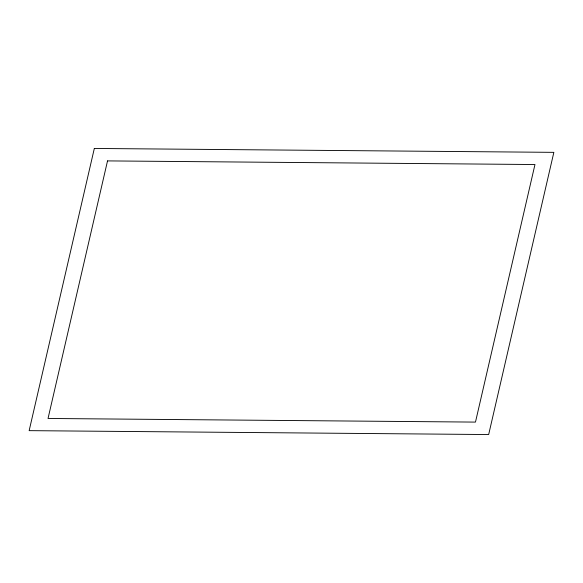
<?xml version="1.0" encoding="UTF-8"?>
<svg xmlns="http://www.w3.org/2000/svg" width="583" height="583" viewBox="0 0 583 583"><rect width="100%" height="100%" fill="white"/><g stroke="black" fill="none" stroke-linecap="round" stroke-linejoin="round"><path stroke-width="0.87" d="M94.329 148.454L29.15 430.648L488.671 434.546L553.85 152.352L94.329 148.454M107.527 160.901L48.032 418.47L475.473 422.099L534.968 164.53L107.527 160.901"/></g></svg>
